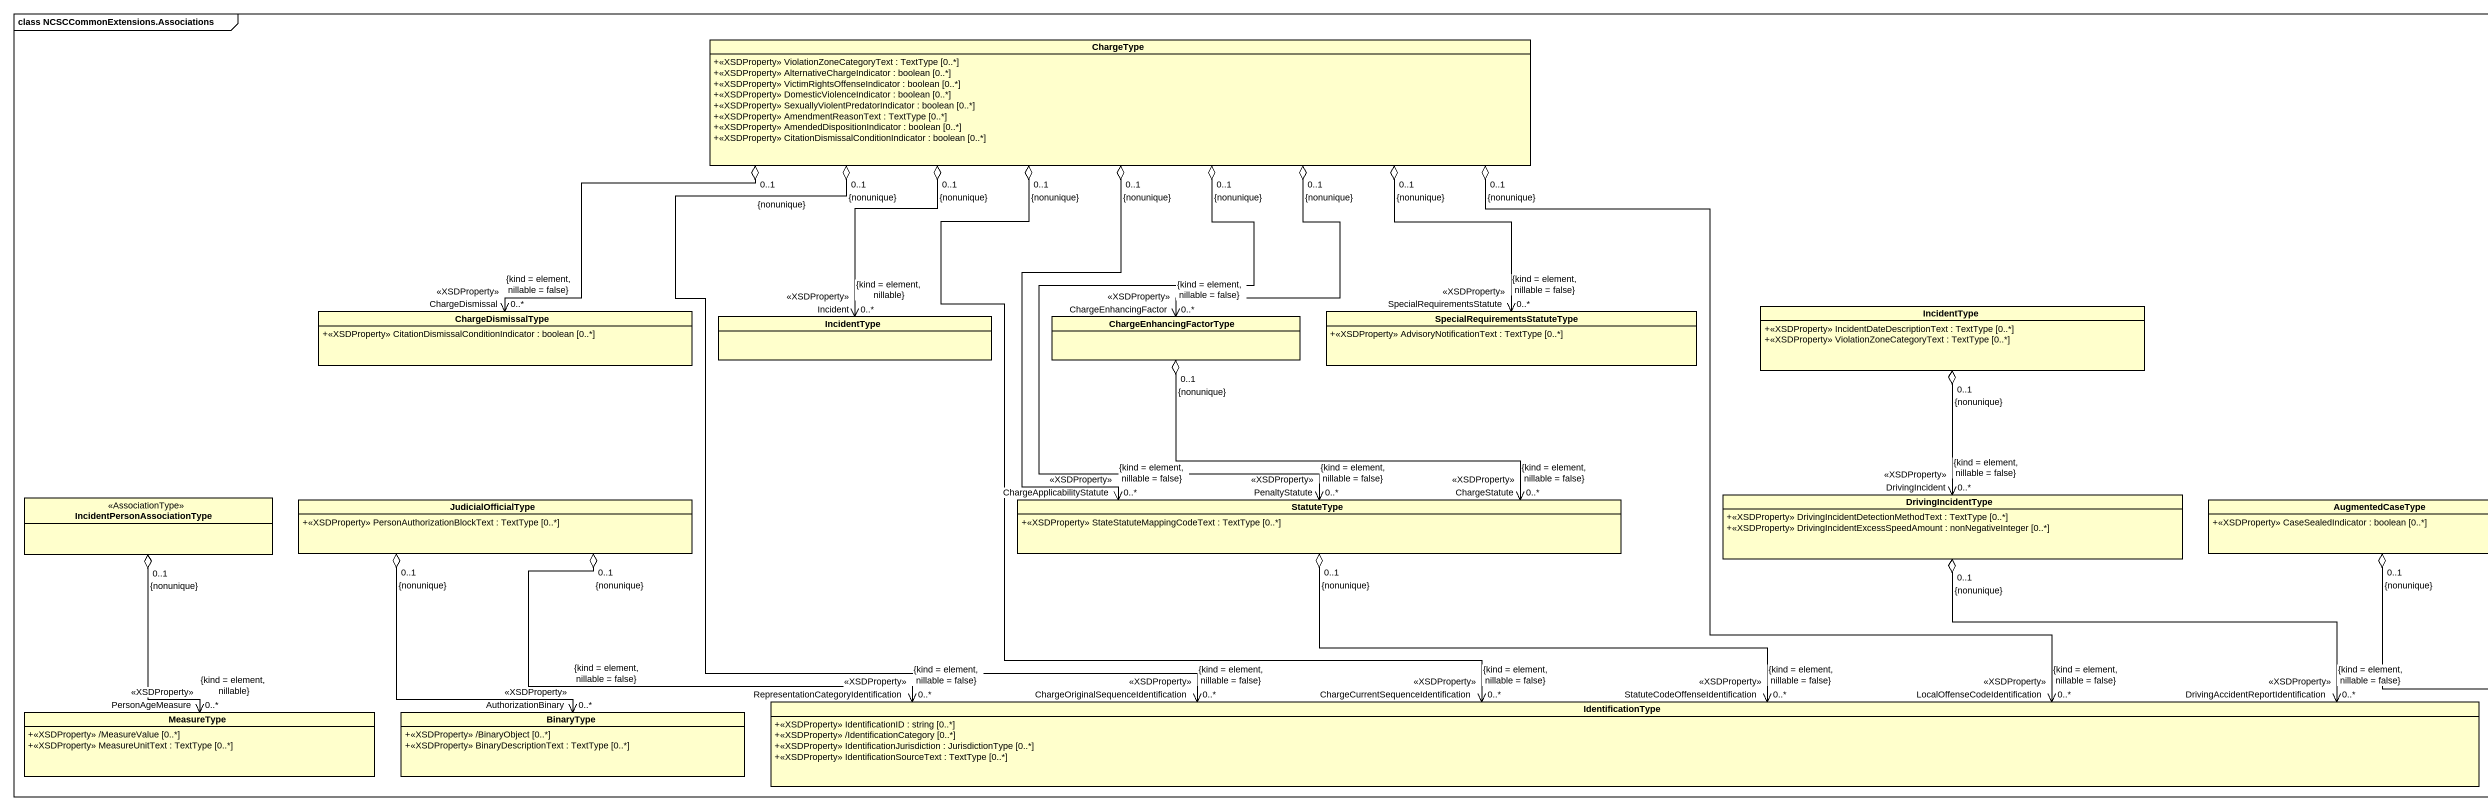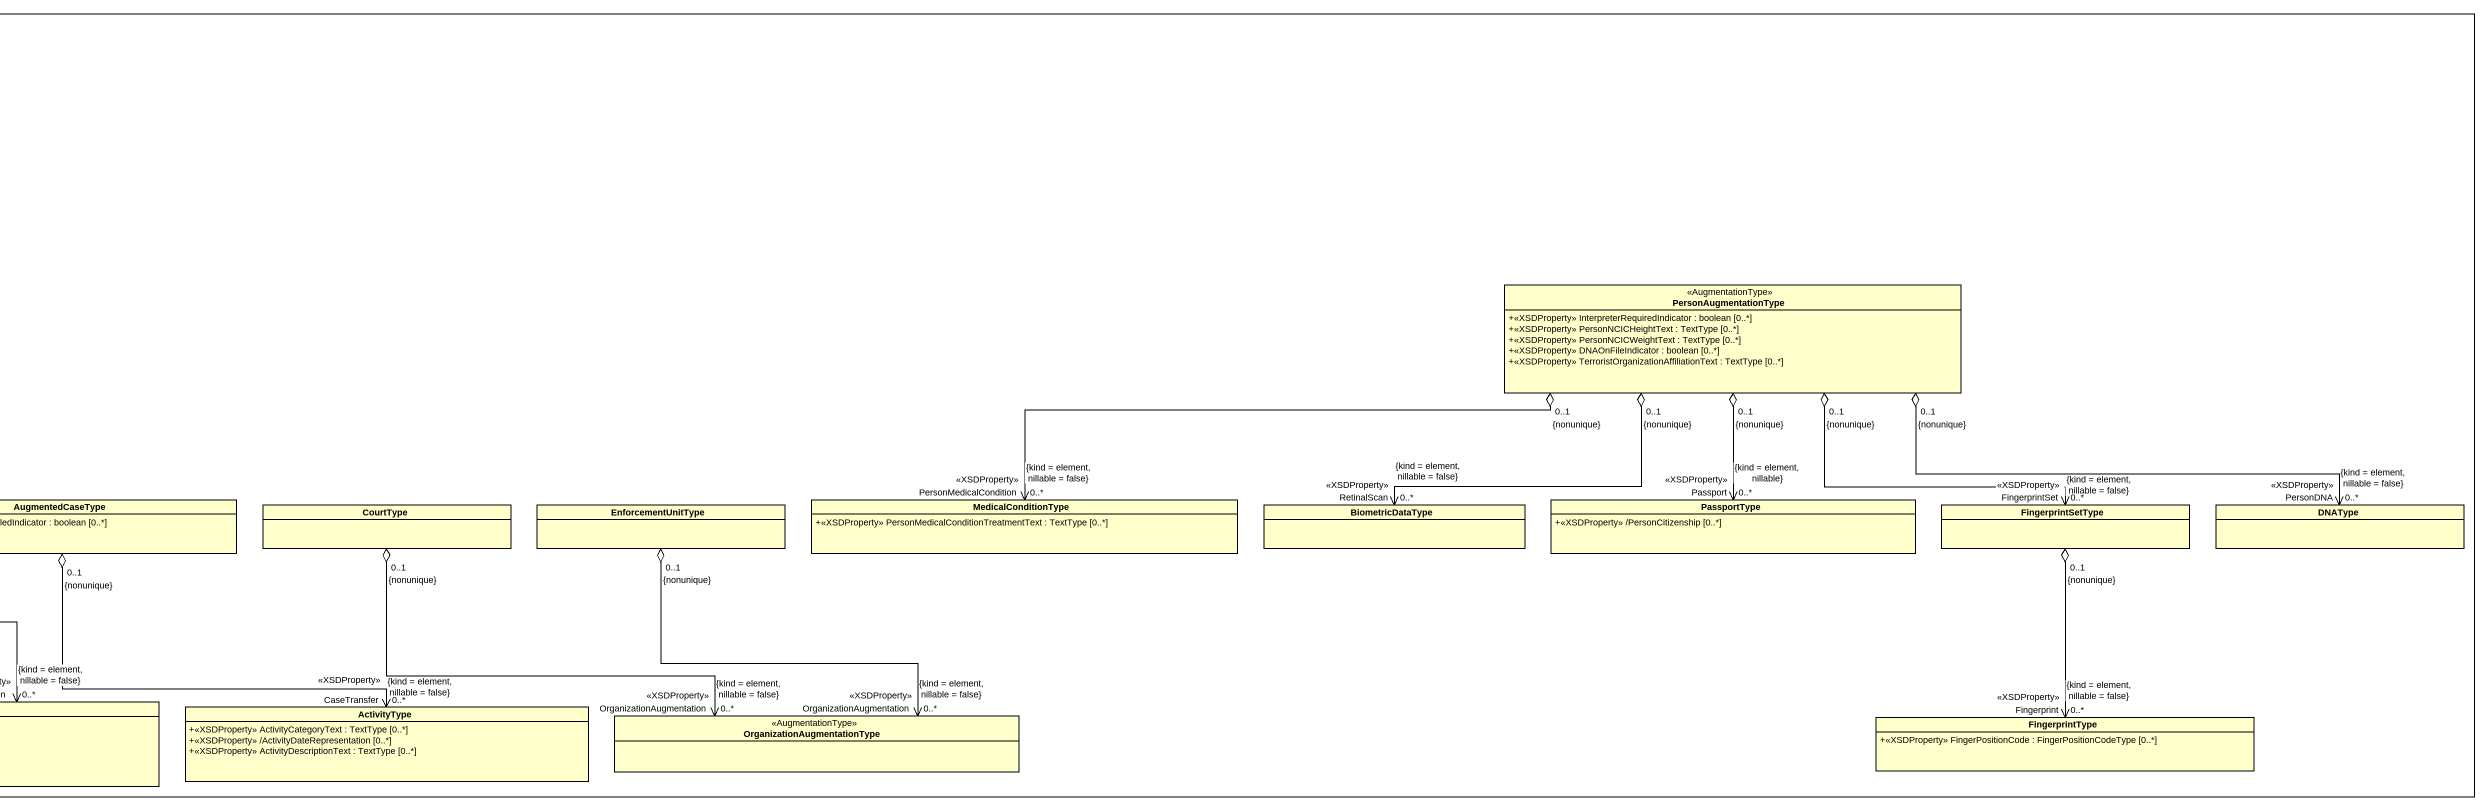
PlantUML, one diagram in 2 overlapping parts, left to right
@startuml
mainframe class NCSCCommonExtensions.Associations
hide circle
hide empty members
skinparam classAttributeIconSize 0
class ChargeType {
  +<<XSDProperty>> ViolationZoneCategoryText : TextType [0..*]
  +<<XSDProperty>> AlternativeChargeIndicator : boolean [0..*]
  +<<XSDProperty>> VictimRightsOffenseIndicator : boolean [0..*]
  +<<XSDProperty>> DomesticViolenceIndicator : boolean [0..*]
  +<<XSDProperty>> SexuallyViolentPredatorIndicator : boolean [0..*]
  +<<XSDProperty>> AmendmentReasonText : TextType [0..*]
  +<<XSDProperty>> AmendedDispositionIndicator : boolean [0..*]
  +<<XSDProperty>> CitationDismissalConditionIndicator : boolean [0..*]
}
class ChargeDismissalType {
  +<<XSDProperty>> CitationDismissalConditionIndicator : boolean [0..*]
}
class IncidentType
class ChargeEnhancingFactorType
class "SpecialRequirementsStatuteType" as SpecialRequirementsStatuteTy {
  +<<XSDProperty>> AdvisoryNotificationText : TextType [0..*]
}
class "IncidentType" as IncidentType_2 {
  +<<XSDProperty>> IncidentDateDescriptionText : TextType [0..*]
  +<<XSDProperty>> ViolationZoneCategoryText : TextType [0..*]
}
class PersonAugmentationType <<AugmentationType>> {
  +<<XSDProperty>> InterpreterRequiredIndicator : boolean [0..*]
  +<<XSDProperty>> PersonNCICHeightText : TextType [0..*]
  +<<XSDProperty>> PersonNCICWeightText : TextType [0..*]
  +<<XSDProperty>> DNAOnFileIndicator : boolean [0..*]
  +<<XSDProperty>> TerroristOrganizationAffiliationText : TextType [0..*]
}
class "IncidentPersonAssociationType" as IncidentPersonAssociationTyp <<AssociationType>>
class JudicialOfficialType {
  +<<XSDProperty>> PersonAuthorizationBlockText : TextType [0..*]
}
class StatuteType {
  +<<XSDProperty>> StateStatuteMappingCodeText : TextType [0..*]
}
class DrivingIncidentType {
  +<<XSDProperty>> DrivingIncidentDetectionMethodText : TextType [0..*]
  +<<XSDProperty>> DrivingIncidentExcessSpeedAmount : nonNegativeInteger [0..*]
}
class AugmentedCaseType {
  +<<XSDProperty>> CaseSealedIndicator : boolean [0..*]
}
class CourtType
class EnforcementUnitType
class MedicalConditionType {
  +<<XSDProperty>> PersonMedicalConditionTreatmentText : TextType [0..*]
}
class BiometricDataType
class PassportType {
  +<<XSDProperty>> /PersonCitizenship [0..*]
}
class FingerprintSetType
class DNAType
class IdentificationType {
  +<<XSDProperty>> IdentificationID : string [0..*]
  +<<XSDProperty>> /IdentificationCategory [0..*]
  +<<XSDProperty>> IdentificationJurisdiction : JurisdictionType [0..*]
  +<<XSDProperty>> IdentificationSourceText : TextType [0..*]
}
class ActivityType {
  +<<XSDProperty>> ActivityCategoryText : TextType [0..*]
  +<<XSDProperty>> /ActivityDateRepresentation [0..*]
  +<<XSDProperty>> ActivityDescriptionText : TextType [0..*]
}
class MeasureType {
  +<<XSDProperty>> /MeasureValue [0..*]
  +<<XSDProperty>> MeasureUnitText : TextType [0..*]
}
class BinaryType {
  +<<XSDProperty>> /BinaryObject [0..*]
  +<<XSDProperty>> BinaryDescriptionText : TextType [0..*]
}
class OrganizationAugmentationType <<AugmentationType>>
class FingerprintType {
  +<<XSDProperty>> FingerPositionCode : FingerPositionCodeType [0..*]
}
ChargeType "0..1\n{nonunique}" o-left-> "ChargeDismissal\n<<XSDProperty>>\n0..*\n{kind = element, nillable = false}" ChargeDismissalType
ChargeType "0..1\n{nonunique}" o--> "Incident\n<<XSDProperty>>\n0..*\n{kind = element, nillable}" IncidentType
ChargeType "0..1\n{nonunique}" o--> "ChargeEnhancingFactor\n<<XSDProperty>>\n0..*\n{kind = element, nillable = false}" ChargeEnhancingFactorType
ChargeType "0..1\n{nonunique}" o--> "SpecialRequirementsStatute\n<<XSDProperty>>\n0..*\n{kind = element, nillable = false}" SpecialRequirementsStatuteTy
ChargeType "0..1\n{nonunique}" o--> "PenaltyStatute\n<<XSDProperty>>\n0..*\n{kind = element, nillable = false}" StatuteType
ChargeType "0..1\n{nonunique}" o--> "ChargeApplicabilityStatute\n<<XSDProperty>>\n0..*\n{kind = element, nillable = false}" StatuteType
ChargeType "0..1\n{nonunique}" o--> "ChargeOriginalSequenceIdentification\n<<XSDProperty>>\n0..*\n{kind = element, nillable = false}" IdentificationType
ChargeType "0..1\n{nonunique}" o--> "ChargeCurrentSequenceIdentification\n<<XSDProperty>>\n0..*\n{kind = element, nillable = false}" IdentificationType
ChargeType "0..1\n{nonunique}" o--> "LocalOffenseCodeIdentification\n<<XSDProperty>>\n0..*\n{kind = element, nillable = false}" IdentificationType
ChargeEnhancingFactorType "0..1\n{nonunique}" o--> "ChargeStatute\n<<XSDProperty>>\n0..*\n{kind = element, nillable = false}" StatuteType
IncidentType_2 "0..1\n{nonunique}" o--> "DrivingIncident\n<<XSDProperty>>\n0..*\n{kind = element, nillable = false}" DrivingIncidentType
PersonAugmentationType "0..1\n{nonunique}" o-left-> "PersonMedicalCondition\n<<XSDProperty>>\n0..*\n{kind = element, nillable = false}" MedicalConditionType
PersonAugmentationType "0..1\n{nonunique}" o-left-> "RetinalScan\n<<XSDProperty>>\n0..*\n{kind = element, nillable = false}" BiometricDataType
PersonAugmentationType "0..1\n{nonunique}" o--> "Passport\n<<XSDProperty>>\n0..*\n{kind = element, nillable}" PassportType
PersonAugmentationType "0..1\n{nonunique}" o-right-> "FingerprintSet\n<<XSDProperty>>\n0..*\n{kind = element, nillable = false}" FingerprintSetType
PersonAugmentationType "0..1\n{nonunique}" o-right-> "PersonDNA\n<<XSDProperty>>\n0..*\n{kind = element, nillable = false}" DNAType
IncidentPersonAssociationTyp "0..1\n{nonunique}" o--> "PersonAgeMeasure\n<<XSDProperty>>\n0..*\n{kind = element, nillable}" MeasureType
JudicialOfficialType "0..1\n{nonunique}" o-right-> "RepresentationCategoryIdentification\n<<XSDProperty>>\n0..*\n{kind = element, nillable = false}" IdentificationType
JudicialOfficialType "0..1\n{nonunique}" o--> "AuthorizationBinary\n<<XSDProperty>>\n0..*\n{kind = element, nillable = false}" BinaryType
StatuteType "0..1\n{nonunique}" o--> "StatuteCodeOffenseIdentification\n<<XSDProperty>>\n0..*\n{kind = element, nillable = false}" IdentificationType
DrivingIncidentType "0..1\n{nonunique}" o--> "DrivingAccidentReportIdentification\n<<XSDProperty>>\n0..*\n{kind = element, nillable = false}" IdentificationType
AugmentedCaseType "0..1\n{nonunique}" o--> "CaseTransfer\n<<XSDProperty>>\n0..*\n{kind = element, nillable = false}" ActivityType
CourtType "0..1\n{nonunique}" o-right-> "OrganizationAugmentation\n<<XSDProperty>>\n0..*\n{kind = element, nillable = false}" OrganizationAugmentationType
EnforcementUnitType "0..1\n{nonunique}" o--> "OrganizationAugmentation\n<<XSDProperty>>\n0..*\n{kind = element, nillable = false}" OrganizationAugmentationType
FingerprintSetType "0..1\n{nonunique}" o--> "Fingerprint\n<<XSDProperty>>\n0..*\n{kind = element, nillable = false}" FingerprintType
@enduml
